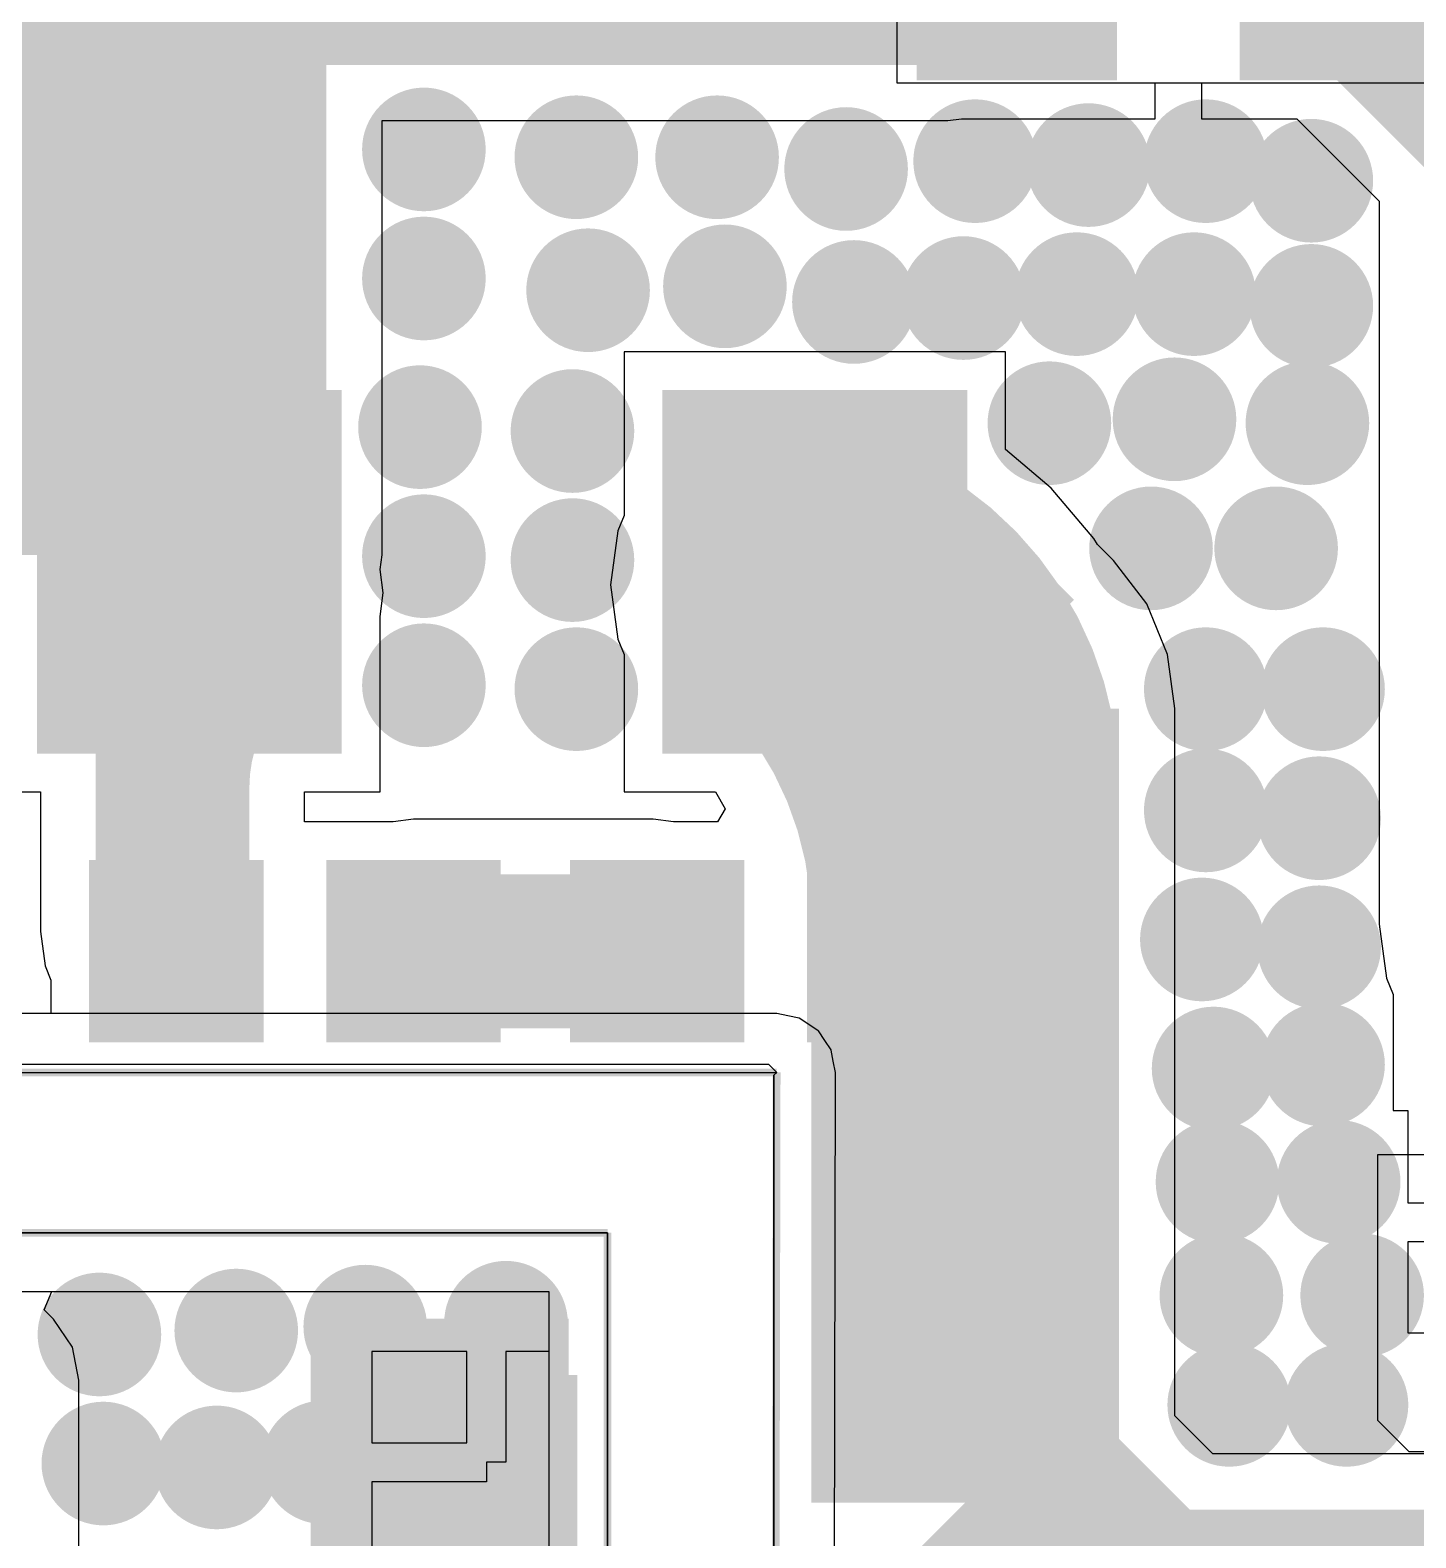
# Model space of a CAD drawing. Extents: x 56.2 to 141.8, y 48 to 96.4.
# Drawn here: x 91.07 to 100.07, y 60.66 to 70.45 of the extents above; entities that cross this region are included whole.
import ezdxf

# ---------------------------------------------------------------- set-up
doc = ezdxf.new("R2010")
doc.units = 0
doc.header["$MEASUREMENT"] = 0
for name, color, linetype in [('BOTTOMLAYER', 5, 'CONTINUOUS'), ('BOTTOMPASTE', 16, 'CONTINUOUS'), ('BOTTOMSOLDER', 6, 'CONTINUOUS'), ('KEEPOUTLAYER', 6, 'CONTINUOUS'), ('MULTILAYER', 9, 'CONTINUOUS'), ('TOPLAYER', 1, 'CONTINUOUS'), ('TOPPASTE', 8, 'CONTINUOUS'), ('TOPSOLDER', 216, 'CONTINUOUS')]:
    doc.layers.add(name, color=color, linetype=linetype)

msp = doc.modelspace()

# ---------------------------------------------------------------- linework, layer by layer
at = {"layer": 'BOTTOMLAYER'}
for p, q in [((95.916496, 64.060144), (85.915937, 64.060144)), ((95.91688, 64.060067), (95.916496, 64.060144)), ((95.917255, 64.060141), (95.91688, 64.060067)), ((95.989381, 64.045645), (95.917255, 64.060141)), ((96.062813, 64.03104), (95.989381, 64.045645)), ((96.063135, 64.030824), (96.062813, 64.03104)), ((96.063514, 64.030748), (96.063135, 64.030824)), ((96.124751, 63.989656), (96.063514, 64.030748)), ((96.186854, 63.948158), (96.124751, 63.989656)), ((96.187069, 63.947832), (96.186854, 63.948158)), ((96.18739, 63.947619), (96.187069, 63.947832)), ((96.22839, 63.885996), (96.18739, 63.947619)), ((96.269736, 63.824117), (96.22839, 63.885996)), ((96.269813, 63.823738), (96.269736, 63.824117)), ((96.270026, 63.823416), (96.269813, 63.823738)), ((96.284387, 63.750457), (96.270026, 63.823416)), ((96.29884, 63.6778), (96.284387, 63.750457)), ((95.865696, 63.7286), (85.344, 63.7286)), ((95.916496, 63.6778), (95.865696, 63.7286)), ((95.898104, 63.659408), (95.916496, 63.6778)), ((95.898104, 54.343704), (95.898104, 63.659408)), ((96.280326, 54.345063), (96.29884, 63.677041)), ((96.298763, 63.677422), (96.29884, 63.6778)), ((96.29884, 63.677041), (96.298763, 63.677422)), ((84.4804, 62.6364), (94.8182, 62.6364)), ((94.8182, 62.6364), (94.8182, 54.8132)), ((91.15793, 62.136724), (91.206533, 62.254056)), ((91.206533, 62.254056), (94.435856, 62.254056)), ((94.435856, 62.254056), (94.435856, 61.864804)), ((91.218929, 62.075725), (91.15793, 62.136724)), ((91.340488, 61.893798), (91.218929, 62.075725)), ((91.383175, 61.679198), (91.340488, 61.893798)), ((93.9038, 61.864804), (93.286801, 61.864804)), ((93.286801, 61.864804), (93.286801, 61.272804)), ((93.9038, 61.272804), (93.9038, 61.864804)), ((94.435856, 61.864804), (94.1578, 61.864804)), ((94.1578, 61.864804), (94.1578, 61.145804)), ((91.383175, 60.504598), (91.383175, 61.679198)), ((93.286801, 61.272804), (93.9038, 61.272804)), ((94.1578, 61.145804), (94.0308, 61.145804)), ((94.0308, 61.145804), (94.0308, 61.018804)), ((94.0308, 61.018804), (93.286801, 61.018804)), ((93.286801, 61.018804), (93.286801, 60.504601))]:
    msp.add_line(p, q, dxfattribs=at)
at = {"layer": 'BOTTOMLAYER', "const_width": 0.299999}
for points in [[(93.4744, 69.6722, 1), (93.7744, 69.6722, 1)], [(94.465, 69.6214, 1), (94.765, 69.6214, 1)], [(95.3794, 69.6214, 1), (95.6794, 69.6214, 1)], [(96.2176, 69.5452, 1), (96.5176, 69.5452, 1)], [(97.0558, 69.596, 1), (97.3558, 69.596, 1)], [(97.7924, 69.5706, 1), (98.0924, 69.5706, 1)], [(98.5544, 69.596, 1), (98.8544, 69.596, 1)], [(99.2402, 69.469, 1), (99.5402, 69.469, 1)], [(93.4744, 68.834, 1), (93.7744, 68.834, 1)], [(94.5412, 68.7578, 1), (94.8412, 68.7578, 1)], [(95.4302, 68.7832, 1), (95.7302, 68.7832, 1)], [(97.7162, 68.7324, 1), (98.0162, 68.7324, 1)], [(98.4782, 68.7324, 1), (98.7782, 68.7324, 1)], [(96.2684, 68.6816, 1), (96.5684, 68.6816, 1)], [(96.9796, 68.707, 1), (97.2796, 68.707, 1)], [(99.2402, 68.6562, 1), (99.5402, 68.6562, 1)], [(93.449, 67.8688, 1), (93.749, 67.8688, 1)], [(97.5384, 67.8942, 1), (97.8384, 67.8942, 1)], [(98.3512, 67.9196, 1), (98.6512, 67.9196, 1)], [(99.2148, 67.8942, 1), (99.5148, 67.8942, 1)], [(94.4396, 67.8434, 1), (94.7396, 67.8434, 1)], [(98.1988, 67.0814, 1), (98.4988, 67.0814, 1)], [(99.0116, 67.0814, 1), (99.3116, 67.0814, 1)], [(93.4744, 67.0306, 1), (93.7744, 67.0306, 1)], [(94.4396, 67.0052, 1), (94.7396, 67.0052, 1)], [(93.4744, 66.1924, 1), (93.7744, 66.1924, 1)], [(94.465, 66.167, 1), (94.765, 66.167, 1)], [(98.5544, 66.167, 1), (98.8544, 66.167, 1)], [(99.3164, 66.167, 1), (99.6164, 66.167, 1)], [(98.5544, 65.3796, 1), (98.8544, 65.3796, 1)], [(99.291, 65.3288, 1), (99.591, 65.3288, 1)], [(98.529, 64.5414, 1), (98.829, 64.5414, 1)], [(99.291, 64.4906, 1), (99.591, 64.4906, 1)], [(98.6052, 63.7032, 1), (98.9052, 63.7032, 1)], [(99.3164, 63.7286, 1), (99.6164, 63.7286, 1)], [(98.6306, 62.9666, 1), (98.9306, 62.9666, 1)], [(99.418, 62.9666, 1), (99.718, 62.9666, 1)], [(98.656, 62.23, 1), (98.956, 62.23, 1)], [(99.5704, 62.23, 1), (99.8704, 62.23, 1)], [(91.3662, 61.976, 1), (91.6662, 61.976, 1)], [(92.2552, 62.0014, 1), (92.5552, 62.0014, 1)], [(93.0934, 62.0268, 1), (93.3934, 62.0268, 1)], [(94.0078, 62.0522, 1), (94.3078, 62.0522, 1)], [(98.7068, 61.5188, 1), (99.0068, 61.5188, 1)], [(99.4688, 61.5188, 1), (99.7688, 61.5188, 1)], [(91.3916, 61.1378, 1), (91.6916, 61.1378, 1)], [(92.1282, 61.1124, 1), (92.4282, 61.1124, 1)], [(92.822004, 61.145804, 1), (93.122003, 61.145804, 1)]]:
    msp.add_lwpolyline(points, format="xyb", close=True, dxfattribs=at)
at = {"layer": 'BOTTOMLAYER', "const_width": 0.599999}
for points in [[(93.861004, 61.3156), (94.0308, 61.145804)], [(92.972004, 61.145804), (94.0308, 61.145804)]]:
    msp.add_lwpolyline(points, dxfattribs=at)
at = {"layer": 'BOTTOMLAYER'}
for points in [[(92.8878, 60.5028), (94.5642, 60.5028), (92.8878, 62.0776), (94.5642, 62.0776)], [(94.520799, 60.680803), (94.520799, 61.610804), (93.540801, 60.680803), (93.540801, 61.610804)]]:
    msp.add_solid(points, dxfattribs=at)
at = {"layer": 'BOTTOMPASTE'}
msp.add_solid([(94.520799, 60.680803), (94.520799, 61.610804), (93.540801, 60.680803), (93.540801, 61.610804)], dxfattribs=at)
at = {"layer": 'BOTTOMSOLDER', "const_width": 0.401599}
for points in [[(93.4236, 69.6722, 1), (93.8252, 69.6722, 1)], [(94.4142, 69.6214, 1), (94.8158, 69.6214, 1)], [(95.3286, 69.6214, 1), (95.7302, 69.6214, 1)], [(96.1668, 69.5452, 1), (96.5684, 69.5452, 1)], [(97.005, 69.596, 1), (97.4066, 69.596, 1)], [(97.7416, 69.5706, 1), (98.1432, 69.5706, 1)], [(98.5036, 69.596, 1), (98.9052, 69.596, 1)], [(99.1894, 69.469, 1), (99.591, 69.469, 1)], [(93.4236, 68.834, 1), (93.8252, 68.834, 1)], [(94.4904, 68.7578, 1), (94.892, 68.7578, 1)], [(95.3794, 68.7832, 1), (95.781, 68.7832, 1)], [(97.6654, 68.7324, 1), (98.067, 68.7324, 1)], [(98.4274, 68.7324, 1), (98.829, 68.7324, 1)], [(96.2176, 68.6816, 1), (96.6192, 68.6816, 1)], [(96.9288, 68.707, 1), (97.3304, 68.707, 1)], [(99.1894, 68.6562, 1), (99.591, 68.6562, 1)], [(93.3982, 67.8688, 1), (93.7998, 67.8688, 1)], [(97.4876, 67.8942, 1), (97.8892, 67.8942, 1)], [(98.3004, 67.9196, 1), (98.702, 67.9196, 1)], [(99.164, 67.8942, 1), (99.5656, 67.8942, 1)], [(94.3888, 67.8434, 1), (94.7904, 67.8434, 1)], [(98.148, 67.0814, 1), (98.5496, 67.0814, 1)], [(98.9608, 67.0814, 1), (99.3624, 67.0814, 1)], [(93.4236, 67.0306, 1), (93.8252, 67.0306, 1)], [(94.3888, 67.0052, 1), (94.7904, 67.0052, 1)], [(93.4236, 66.1924, 1), (93.8252, 66.1924, 1)], [(94.4142, 66.167, 1), (94.8158, 66.167, 1)], [(98.5036, 66.167, 1), (98.9052, 66.167, 1)], [(99.2656, 66.167, 1), (99.6672, 66.167, 1)], [(98.5036, 65.3796, 1), (98.9052, 65.3796, 1)], [(99.2402, 65.3288, 1), (99.6418, 65.3288, 1)], [(98.4782, 64.5414, 1), (98.8798, 64.5414, 1)], [(99.2402, 64.4906, 1), (99.6418, 64.4906, 1)], [(98.5544, 63.7032, 1), (98.956, 63.7032, 1)], [(99.2656, 63.7286, 1), (99.6672, 63.7286, 1)], [(98.5798, 62.9666, 1), (98.9814, 62.9666, 1)], [(99.3672, 62.9666, 1), (99.7688, 62.9666, 1)], [(98.6052, 62.23, 1), (99.0068, 62.23, 1)], [(99.5196, 62.23, 1), (99.9212, 62.23, 1)], [(91.3154, 61.976, 1), (91.717, 61.976, 1)], [(92.2044, 62.0014, 1), (92.606, 62.0014, 1)], [(93.0426, 62.0268, 1), (93.4442, 62.0268, 1)], [(93.957, 62.0522, 1), (94.3586, 62.0522, 1)], [(98.656, 61.5188, 1), (99.0576, 61.5188, 1)], [(99.418, 61.5188, 1), (99.8196, 61.5188, 1)], [(91.3408, 61.1378, 1), (91.7424, 61.1378, 1)], [(92.0774, 61.1124, 1), (92.479, 61.1124, 1)], [(92.771204, 61.145804, 1), (93.172803, 61.145804, 1)]]:
    msp.add_lwpolyline(points, format="xyb", close=True, dxfattribs=at)
at = {"layer": 'BOTTOMSOLDER'}
msp.add_solid([(94.622399, 60.579203), (94.622399, 61.712404), (93.439201, 60.579203), (93.439201, 61.712404)], dxfattribs=at)
at = {"layer": 'KEEPOUTLAYER', "const_width": 0.05}
for points in [[(85.534777, 63.6778), (95.916496, 63.6778)], [(95.897979, 54.344075), (95.916496, 63.6778)], [(84.4804, 62.6364), (94.8182, 62.6364)], [(94.8182, 54.8132), (94.8182, 62.6364)]]:
    msp.add_lwpolyline(points, dxfattribs=at)
at = {"layer": 'MULTILAYER', "const_width": 0.299999}
for points in [[(93.4744, 69.6722, 1), (93.7744, 69.6722, 1)], [(94.465, 69.6214, 1), (94.765, 69.6214, 1)], [(95.3794, 69.6214, 1), (95.6794, 69.6214, 1)], [(96.2176, 69.5452, 1), (96.5176, 69.5452, 1)], [(97.0558, 69.596, 1), (97.3558, 69.596, 1)], [(97.7924, 69.5706, 1), (98.0924, 69.5706, 1)], [(98.5544, 69.596, 1), (98.8544, 69.596, 1)], [(99.2402, 69.469, 1), (99.5402, 69.469, 1)], [(93.4744, 68.834, 1), (93.7744, 68.834, 1)], [(94.5412, 68.7578, 1), (94.8412, 68.7578, 1)], [(95.4302, 68.7832, 1), (95.7302, 68.7832, 1)], [(97.7162, 68.7324, 1), (98.0162, 68.7324, 1)], [(98.4782, 68.7324, 1), (98.7782, 68.7324, 1)], [(96.2684, 68.6816, 1), (96.5684, 68.6816, 1)], [(96.9796, 68.707, 1), (97.2796, 68.707, 1)], [(99.2402, 68.6562, 1), (99.5402, 68.6562, 1)], [(93.449, 67.8688, 1), (93.749, 67.8688, 1)], [(97.5384, 67.8942, 1), (97.8384, 67.8942, 1)], [(98.3512, 67.9196, 1), (98.6512, 67.9196, 1)], [(99.2148, 67.8942, 1), (99.5148, 67.8942, 1)], [(94.4396, 67.8434, 1), (94.7396, 67.8434, 1)], [(98.1988, 67.0814, 1), (98.4988, 67.0814, 1)], [(99.0116, 67.0814, 1), (99.3116, 67.0814, 1)], [(93.4744, 67.0306, 1), (93.7744, 67.0306, 1)], [(94.4396, 67.0052, 1), (94.7396, 67.0052, 1)], [(93.4744, 66.1924, 1), (93.7744, 66.1924, 1)], [(94.465, 66.167, 1), (94.765, 66.167, 1)], [(98.5544, 66.167, 1), (98.8544, 66.167, 1)], [(99.3164, 66.167, 1), (99.6164, 66.167, 1)], [(98.5544, 65.3796, 1), (98.8544, 65.3796, 1)], [(99.291, 65.3288, 1), (99.591, 65.3288, 1)], [(98.529, 64.5414, 1), (98.829, 64.5414, 1)], [(99.291, 64.4906, 1), (99.591, 64.4906, 1)], [(98.6052, 63.7032, 1), (98.9052, 63.7032, 1)], [(99.3164, 63.7286, 1), (99.6164, 63.7286, 1)], [(98.6306, 62.9666, 1), (98.9306, 62.9666, 1)], [(99.418, 62.9666, 1), (99.718, 62.9666, 1)], [(98.656, 62.23, 1), (98.956, 62.23, 1)], [(99.5704, 62.23, 1), (99.8704, 62.23, 1)], [(91.3662, 61.976, 1), (91.6662, 61.976, 1)], [(92.2552, 62.0014, 1), (92.5552, 62.0014, 1)], [(93.0934, 62.0268, 1), (93.3934, 62.0268, 1)], [(94.0078, 62.0522, 1), (94.3078, 62.0522, 1)], [(98.7068, 61.5188, 1), (99.0068, 61.5188, 1)], [(99.4688, 61.5188, 1), (99.7688, 61.5188, 1)], [(91.3916, 61.1378, 1), (91.6916, 61.1378, 1)], [(92.1282, 61.1124, 1), (92.4282, 61.1124, 1)], [(92.822004, 61.145804, 1), (93.122003, 61.145804, 1)]]:
    msp.add_lwpolyline(points, format="xyb", close=True, dxfattribs=at)
at = {"layer": 'TOPLAYER'}
for p, q in [((96.6978, 72.5424), (96.6978, 70.104)), ((96.6978, 70.104), (100.2284, 70.104)), ((98.3766, 69.871603), (98.3766, 70.104)), ((98.3766, 70.104), (98.6766, 70.104)), ((98.6766, 70.104), (98.6766, 69.871603)), ((93.35245, 67.038598), (93.35245, 69.859952)), ((93.35245, 69.859952), (97.028, 69.859952)), ((97.028, 69.859952), (97.116496, 69.871603)), ((97.116496, 69.871603), (98.3766, 69.871603)), ((98.6766, 69.871603), (99.297137, 69.871603)), ((99.297137, 69.871603), (99.831952, 69.336788)), ((99.831952, 69.336788), (99.831952, 64.6416)), ((97.403399, 68.358499), (94.925401, 68.358499)), ((94.925401, 68.358499), (94.925401, 67.295756)), ((97.403399, 67.723941), (97.403399, 68.358499)), ((97.698908, 67.471552), (97.403399, 67.723941)), ((97.977635, 67.145207), (97.698908, 67.471552)), ((94.925401, 67.295756), (94.884184, 67.196249)), ((94.884184, 67.196249), (94.837786, 66.843829)), ((98.001846, 67.105695), (97.977635, 67.145207)), ((98.104378, 67.003165), (98.001846, 67.105695)), ((93.339999, 66.944027), (93.35245, 67.038598)), ((98.212572, 66.862162), (98.104378, 67.003165)), ((93.359798, 66.793636), (93.339999, 66.944027)), ((93.339399, 66.638691), (93.359798, 66.793636)), ((94.837786, 66.843829), (94.884184, 66.491409)), ((98.320769, 66.721159), (98.212572, 66.862162)), ((98.388782, 66.556956), (98.320769, 66.721159)), ((93.339399, 65.499501), (93.339399, 66.638691)), ((94.884184, 66.491409), (94.925401, 66.391902)), ((98.456798, 66.392755), (98.388782, 66.556956)), ((94.925401, 66.391902), (94.925401, 65.499501)), ((98.503194, 66.04034), (98.456798, 66.392755)), ((98.503196, 66.040338), (98.503194, 66.04034)), ((98.503194, 66.040335), (98.503194, 66.040338)), ((98.503194, 66.040338), (98.503196, 66.040338)), ((98.503199, 66.040333), (98.503194, 66.040335)), ((98.503194, 66.04033), (98.503199, 66.040333)), ((98.503194, 61.448147), (98.503194, 66.04033)), ((90.861401, 65.499501), (91.133468, 65.499501)), ((91.133468, 65.499501), (91.133468, 64.5922)), ((92.848135, 65.305198), (92.848135, 65.499501)), ((92.848135, 65.499501), (93.339399, 65.499501)), ((94.925401, 65.499501), (95.519725, 65.499501)), ((95.519725, 65.499501), (95.582323, 65.388998)), ((93.556204, 65.322534), (93.424525, 65.305198)), ((95.114996, 65.322534), (93.556204, 65.322534)), ((95.246675, 65.305198), (95.114996, 65.322534)), ((95.582323, 65.388998), (95.532097, 65.305198)), ((93.424525, 65.305198), (92.848135, 65.305198)), ((95.532097, 65.305198), (95.246675, 65.305198)), ((99.831952, 64.6416), (99.87835, 64.289181)), ((91.133468, 64.5922), (91.16268, 64.370306)), ((91.16268, 64.370306), (91.201202, 64.277306)), ((91.201202, 64.277306), (91.201202, 64.060144)), ((99.87835, 64.289181), (99.921802, 64.184276)), ((99.921802, 64.184276), (99.921802, 63.429604)), ((91.201202, 64.060144), (87.2466, 64.060144)), ((85.534777, 63.6778), (95.916496, 63.6778)), ((95.916496, 63.6778), (95.898228, 63.659532)), ((95.898228, 63.659532), (95.898228, 54.343828)), ((99.921802, 63.429604), (100.017798, 63.429604)), ((100.017798, 63.429604), (100.017798, 63.423599)), ((100.017798, 63.423599), (100.017801, 63.423599)), ((100.017801, 63.423599), (100.017801, 62.831602)), ((99.822, 61.4172), (99.822, 63.1444)), ((99.822, 63.1444), (104.3432, 63.1444)), ((100.017801, 62.831602), (101.505799, 62.831602)), ((94.8182, 62.6364), (84.4804, 62.6364)), ((94.8182, 54.8132), (94.8182, 62.6364)), ((100.6348, 62.577602), (100.017801, 62.577602)), ((100.017801, 62.577602), (100.017801, 61.985601)), ((85.717085, 62.254056), (94.435856, 62.254056)), ((94.435856, 62.254056), (94.435856, 54.971572)), ((100.017801, 61.985601), (100.6348, 61.985601)), ((98.751093, 61.200248), (98.503194, 61.448147)), ((100.0252, 61.214), (99.822, 61.4172)), ((103.759, 61.200248), (98.751093, 61.200248)), ((104.648, 61.214), (100.0252, 61.214))]:
    msp.add_line(p, q, dxfattribs=at)
for points, const_width in [([(89.2302, 71.2216), (91.3892, 71.2216)], 2.000001), ([(90.3478, 71.2216), (97.028, 71.2216)], 2.000001), ([(91.3892, 71.2216), (91.990802, 70.619998)], 2.000001), ([(99.8982, 71.1962), (101.1936, 69.9008)], 2.000001), ([(91.990802, 67.038598), (91.990802, 70.619998)], 2.000001), ([(96.2914, 66.890481), (97.141546, 66.040335)], 2.000001), ([(91.990802, 64.5922), (91.990802, 67.038598)], 1.000001), ([(97.141546, 60.884135), (97.141546, 66.040335)], 2.000001), ([(93.556204, 64.4652), (95.114996, 64.4652)], 1.000001), ([(97.141546, 60.884135), (98.187081, 59.8386)], 2.000001), ([(98.187081, 59.8386), (103.4923, 59.8386)], 2.000001)]:
    msp.add_lwpolyline(points, dxfattribs=dict(at, const_width=const_width))
for points, const_width in [([(93.4744, 69.6722, 1), (93.7744, 69.6722, 1)], 0.299999), ([(94.465, 69.6214, 1), (94.765, 69.6214, 1)], 0.299999), ([(95.3794, 69.6214, 1), (95.6794, 69.6214, 1)], 0.299999), ([(96.2176, 69.5452, 1), (96.5176, 69.5452, 1)], 0.299999), ([(97.0558, 69.596, 1), (97.3558, 69.596, 1)], 0.299999), ([(97.7924, 69.5706, 1), (98.0924, 69.5706, 1)], 0.299999), ([(98.5544, 69.596, 1), (98.8544, 69.596, 1)], 0.299999), ([(99.2402, 69.469, 1), (99.5402, 69.469, 1)], 0.299999), ([(93.4744, 68.834, 1), (93.7744, 68.834, 1)], 0.299999), ([(94.5412, 68.7578, 1), (94.8412, 68.7578, 1)], 0.299999), ([(95.4302, 68.7832, 1), (95.7302, 68.7832, 1)], 0.299999), ([(97.7162, 68.7324, 1), (98.0162, 68.7324, 1)], 0.299999), ([(98.4782, 68.7324, 1), (98.7782, 68.7324, 1)], 0.299999), ([(96.2684, 68.6816, 1), (96.5684, 68.6816, 1)], 0.299999), ([(96.9796, 68.707, 1), (97.2796, 68.707, 1)], 0.299999), ([(99.2402, 68.6562, 1), (99.5402, 68.6562, 1)], 0.299999), ([(93.449, 67.8688, 1), (93.749, 67.8688, 1)], 0.299999), ([(97.5384, 67.8942, 1), (97.8384, 67.8942, 1)], 0.299999), ([(98.3512, 67.9196, 1), (98.6512, 67.9196, 1)], 0.299999), ([(99.2148, 67.8942, 1), (99.5148, 67.8942, 1)], 0.299999), ([(94.4396, 67.8434, 1), (94.7396, 67.8434, 1)], 0.299999), ([(95.699435, 66.843829, 1), (96.699433, 66.843829, 1)], 1.000001), ([(95.699435, 66.843829, 1), (96.699433, 66.843829, 1)], 1.000001), ([(95.699435, 66.843829, 1), (96.699433, 66.843829, 1)], 1.000001), ([(95.699435, 66.843829, 1), (96.699433, 66.843829, 1)], 1.000001), ([(95.699435, 66.843829, 1), (96.699433, 66.843829, 1)], 1.000001), ([(95.699435, 66.843829, 1), (96.699433, 66.843829, 1)], 1.000001), ([(95.699435, 66.843829, 1), (96.699433, 66.843829, 1)], 1.000001), ([(95.699435, 66.843829, 1), (96.699433, 66.843829, 1)], 1.000001), ([(95.699435, 66.843829, 1), (96.699433, 66.843829, 1)], 1.000001), ([(95.699435, 66.843829, 1), (96.699433, 66.843829, 1)], 1.000001), ([(95.699435, 66.843829, 1), (96.699433, 66.843829, 1)], 1.000001), ([(95.74289, 66.816989, 1), (96.742888, 66.816989, 1)], 1.000001), ([(95.74289, 66.816989, 1), (96.742888, 66.816989, 1)], 1.000001), ([(95.74289, 66.816989, 1), (96.742888, 66.816989, 1)], 1.000001), ([(95.74289, 66.816989, 1), (96.742888, 66.816989, 1)], 1.000001), ([(95.74289, 66.816989, 1), (96.742888, 66.816989, 1)], 1.000001), ([(95.74289, 66.816989, 1), (96.742888, 66.816989, 1)], 1.000001), ([(95.74289, 66.816989, 1), (96.742888, 66.816989, 1)], 1.000001), ([(95.74289, 66.816989, 1), (96.742888, 66.816989, 1)], 1.000001), ([(95.74289, 66.816989, 1), (96.742888, 66.816989, 1)], 1.000001), ([(95.74289, 66.816989, 1), (96.742888, 66.816989, 1)], 1.000001), ([(95.74289, 66.816989, 1), (96.742888, 66.816989, 1)], 1.000001), ([(98.1988, 67.0814, 1), (98.4988, 67.0814, 1)], 0.299999), ([(99.0116, 67.0814, 1), (99.3116, 67.0814, 1)], 0.299999), ([(92.252465, 66.793636, 1), (92.752464, 66.793636, 1)], 0.499999), ([(92.252465, 66.793636, 1), (92.752464, 66.793636, 1)], 0.499999), ([(92.252465, 66.793636, 1), (92.752464, 66.793636, 1)], 0.499999), ([(93.4744, 67.0306, 1), (93.7744, 67.0306, 1)], 0.299999), ([(94.4396, 67.0052, 1), (94.7396, 67.0052, 1)], 0.299999), ([(95.766336, 66.793636, 1), (96.266335, 66.793636, 1)], 0.499999), ([(95.766336, 66.793636, 1), (96.266335, 66.793636, 1)], 0.499999), ([(95.766336, 66.793636, 1), (96.266335, 66.793636, 1)], 0.499999), ([(92.125465, 66.463436, 1), (92.625464, 66.463436, 1)], 0.499999), ([(92.125465, 66.463436, 1), (92.625464, 66.463436, 1)], 0.499999), ([(92.125465, 66.463436, 1), (92.625464, 66.463436, 1)], 0.499999), ([(92.125465, 66.463436, 1), (92.625464, 66.463436, 1)], 0.499999), ([(92.125465, 66.463436, 1), (92.625464, 66.463436, 1)], 0.499999), ([(92.125465, 66.463436, 1), (92.625464, 66.463436, 1)], 0.499999), ([(92.125465, 66.463436, 1), (92.625464, 66.463436, 1)], 0.499999), ([(92.125465, 66.463436, 1), (92.625464, 66.463436, 1)], 0.499999), ([(92.125465, 66.463436, 1), (92.625464, 66.463436, 1)], 0.499999), ([(92.125465, 66.463436, 1), (92.625464, 66.463436, 1)], 0.499999), ([(92.125465, 66.463436, 1), (92.625464, 66.463436, 1)], 0.499999), ([(93.4744, 66.1924, 1), (93.7744, 66.1924, 1)], 0.299999), ([(96.641547, 65.537606, 1), (97.641545, 65.537606, 1)], 1.000001), ([(96.641547, 65.537606, 1), (97.641545, 65.537606, 1)], 1.000001), ([(96.641547, 65.537606, 1), (97.641545, 65.537606, 1)], 1.000001), ([(96.641547, 65.537606, 1), (97.641545, 65.537606, 1)], 1.000001), ([(96.641547, 65.537606, 1), (97.641545, 65.537606, 1)], 1.000001), ([(96.641547, 65.537606, 1), (97.641545, 65.537606, 1)], 1.000001), ([(96.641547, 65.537606, 1), (97.641545, 65.537606, 1)], 1.000001), ([(96.641547, 65.537606, 1), (97.641545, 65.537606, 1)], 1.000001), ([(96.641547, 65.537606, 1), (97.641545, 65.537606, 1)], 1.000001), ([(96.641547, 65.537606, 1), (97.641545, 65.537606, 1)], 1.000001), ([(96.641547, 65.537606, 1), (97.641545, 65.537606, 1)], 1.000001), ([(94.465, 66.167, 1), (94.765, 66.167, 1)], 0.299999), ([(98.5544, 66.167, 1), (98.8544, 66.167, 1)], 0.299999), ([(99.3164, 66.167, 1), (99.6164, 66.167, 1)], 0.299999), ([(91.740802, 65.558373, 1), (92.240801, 65.558373, 1)], 0.499999), ([(91.740802, 65.558373, 1), (92.240801, 65.558373, 1)], 0.499999), ([(91.740802, 65.558373, 1), (92.240801, 65.558373, 1)], 0.499999), ([(91.740802, 65.534776, 1), (92.240801, 65.534776, 1)], 0.499999), ([(91.740802, 65.534776, 1), (92.240801, 65.534776, 1)], 0.499999), ([(91.740802, 65.534776, 1), (92.240801, 65.534776, 1)], 0.499999), ([(91.740802, 65.534776, 1), (92.240801, 65.534776, 1)], 0.499999), ([(91.740802, 65.534776, 1), (92.240801, 65.534776, 1)], 0.499999), ([(91.740802, 65.534776, 1), (92.240801, 65.534776, 1)], 0.499999), ([(91.740802, 65.534776, 1), (92.240801, 65.534776, 1)], 0.499999), ([(91.740802, 65.534776, 1), (92.240801, 65.534776, 1)], 0.499999), ([(91.740802, 65.534776, 1), (92.240801, 65.534776, 1)], 0.499999), ([(91.740802, 65.534776, 1), (92.240801, 65.534776, 1)], 0.499999), ([(91.740802, 65.534776, 1), (92.240801, 65.534776, 1)], 0.499999), ([(96.404999, 65.251767, 1), (96.904998, 65.251767, 1)], 0.499999), ([(96.404999, 65.251767, 1), (96.904998, 65.251767, 1)], 0.499999), ([(96.404999, 65.251767, 1), (96.904998, 65.251767, 1)], 0.499999), ([(96.641547, 64.64744, 1), (97.641545, 64.64744, 1)], 1.000001), ([(96.641547, 64.64744, 1), (97.641545, 64.64744, 1)], 1.000001), ([(96.641547, 64.64744, 1), (97.641545, 64.64744, 1)], 1.000001), ([(96.641547, 64.64744, 1), (97.641545, 64.64744, 1)], 1.000001), ([(96.641547, 64.64744, 1), (97.641545, 64.64744, 1)], 1.000001), ([(96.641547, 64.64744, 1), (97.641545, 64.64744, 1)], 1.000001), ([(96.641547, 64.64744, 1), (97.641545, 64.64744, 1)], 1.000001), ([(96.641547, 64.64744, 1), (97.641545, 64.64744, 1)], 1.000001), ([(96.641547, 64.64744, 1), (97.641545, 64.64744, 1)], 1.000001), ([(96.641547, 64.64744, 1), (97.641545, 64.64744, 1)], 1.000001), ([(96.641547, 64.64744, 1), (97.641545, 64.64744, 1)], 1.000001), ([(98.5544, 65.3796, 1), (98.8544, 65.3796, 1)], 0.299999), ([(99.291, 65.3288, 1), (99.591, 65.3288, 1)], 0.299999), ([(98.529, 64.5414, 1), (98.829, 64.5414, 1)], 0.299999), ([(99.291, 64.4906, 1), (99.591, 64.4906, 1)], 0.299999), ([(98.6052, 63.7032, 1), (98.9052, 63.7032, 1)], 0.299999), ([(99.3164, 63.7286, 1), (99.6164, 63.7286, 1)], 0.299999), ([(98.6306, 62.9666, 1), (98.9306, 62.9666, 1)], 0.299999), ([(99.418, 62.9666, 1), (99.718, 62.9666, 1)], 0.299999), ([(98.656, 62.23, 1), (98.956, 62.23, 1)], 0.299999), ([(99.5704, 62.23, 1), (99.8704, 62.23, 1)], 0.299999), ([(91.3662, 61.976, 1), (91.6662, 61.976, 1)], 0.299999), ([(92.2552, 62.0014, 1), (92.5552, 62.0014, 1)], 0.299999), ([(93.0934, 62.0268, 1), (93.3934, 62.0268, 1)], 0.299999), ([(94.0078, 62.0522, 1), (94.3078, 62.0522, 1)], 0.299999), ([(98.7068, 61.5188, 1), (99.0068, 61.5188, 1)], 0.299999), ([(99.4688, 61.5188, 1), (99.7688, 61.5188, 1)], 0.299999), ([(91.3916, 61.1378, 1), (91.6916, 61.1378, 1)], 0.299999), ([(92.1282, 61.1124, 1), (92.4282, 61.1124, 1)], 0.299999), ([(92.822004, 61.145804, 1), (93.122003, 61.145804, 1)], 0.299999)]:
    msp.add_lwpolyline(points, format="xyb", close=True, dxfattribs=dict(at, const_width=const_width))
for points, const_width in [([(96.199434, 66.843829, -0.323001), (97.141546, 65.537606)], 2.000001), ([(96.199434, 66.843829, -0.323001), (97.141546, 65.537606)], 2.000001), ([(96.199434, 66.843829, -0.323001), (97.141546, 65.537606)], 2.000001), ([(96.199434, 66.843829, -0.323001), (97.141546, 65.537606)], 2.000001), ([(96.199434, 66.843829, -0.323001), (97.141546, 65.537606)], 2.000001), ([(96.199434, 66.843829, -0.323001), (97.141546, 65.537606)], 2.000001), ([(96.199434, 66.843829, -0.323001), (97.141546, 65.537606)], 2.000001), ([(96.199434, 66.843829, -0.323001), (97.141546, 65.537606)], 2.000001), ([(96.199434, 66.843829, -0.323001), (97.141546, 65.537606)], 2.000001), ([(96.199434, 66.843829, -0.323001), (97.141546, 65.537606)], 2.000001), ([(96.199434, 66.843829, -0.323001), (97.141546, 65.537606)], 2.000001), ([(96.242889, 66.816989, -0.198912), (97.141546, 64.64744)], 2.000001), ([(96.242889, 66.816989, -0.198912), (97.141546, 64.64744)], 2.000001), ([(96.242889, 66.816989, -0.198912), (97.141546, 64.64744)], 2.000001), ([(96.242889, 66.816989, -0.198912), (97.141546, 64.64744)], 2.000001), ([(96.242889, 66.816989, -0.198912), (97.141546, 64.64744)], 2.000001), ([(96.242889, 66.816989, -0.198912), (97.141546, 64.64744)], 2.000001), ([(96.242889, 66.816989, -0.198912), (97.141546, 64.64744)], 2.000001), ([(96.242889, 66.816989, -0.198912), (97.141546, 64.64744)], 2.000001), ([(96.242889, 66.816989, -0.198912), (97.141546, 64.64744)], 2.000001), ([(96.242889, 66.816989, -0.198912), (97.141546, 64.64744)], 2.000001), ([(96.242889, 66.816989, -0.198912), (97.141546, 64.64744)], 2.000001), ([(91.990802, 65.558373, -0.198912), (92.502464, 66.793636)], 1.000001), ([(91.990802, 65.558373, -0.198912), (92.502464, 66.793636)], 1.000001), ([(91.990802, 65.558373, -0.198912), (92.502464, 66.793636)], 1.000001), ([(96.016336, 66.793636, -0.198912), (96.654998, 65.251767)], 1.000001), ([(96.016336, 66.793636, -0.198912), (96.654998, 65.251767)], 1.000001), ([(96.016336, 66.793636, -0.198912), (96.654998, 65.251767)], 1.000001), ([(91.990802, 65.534776, -0.198912), (92.375464, 66.463436)], 1.000001), ([(91.990802, 65.534776, -0.198912), (92.375464, 66.463436)], 1.000001), ([(91.990802, 65.534776, -0.198912), (92.375464, 66.463436)], 1.000001), ([(91.990802, 65.534776, -0.198912), (92.375464, 66.463436)], 1.000001), ([(91.990802, 65.534776, -0.198912), (92.375464, 66.463436)], 1.000001), ([(91.990802, 65.534776, -0.198912), (92.375464, 66.463436)], 1.000001), ([(91.990802, 65.534776, -0.198912), (92.375464, 66.463436)], 1.000001), ([(91.990802, 65.534776, -0.198912), (92.375464, 66.463436)], 1.000001), ([(91.990802, 65.534776, -0.198912), (92.375464, 66.463436)], 1.000001), ([(91.990802, 65.534776, -0.198912), (92.375464, 66.463436)], 1.000001), ([(91.990802, 65.534776, -0.198912), (92.375464, 66.463436)], 1.000001)]:
    msp.add_lwpolyline(points, format="xyb", dxfattribs=dict(at, const_width=const_width))
for points in [[(98.026601, 72.221598), (96.926578, 72.221598), (98.026601, 70.221602), (96.926578, 70.221602)], [(100.126622, 72.221598), (99.026599, 72.221598), (100.126622, 70.221602), (99.026599, 70.221602)], [(91.2114, 68.0085), (91.2114, 65.8495), (92.9894, 68.0085), (92.9894, 65.8495)], [(95.2754, 68.0085), (95.2754, 65.8495), (97.0534, 68.0085), (97.0534, 65.8495)], [(91.551201, 63.975201), (92.481202, 63.975201), (91.551201, 64.955199), (92.481202, 64.955199)], [(93.091203, 63.975201), (94.021204, 63.975201), (93.091203, 64.955199), (94.021204, 64.955199)], [(95.605397, 64.955199), (94.675396, 64.955199), (95.605397, 63.975201), (94.675396, 63.975201)], [(97.145399, 64.955199), (96.215398, 64.955199), (97.145399, 63.975201), (96.215398, 63.975201)]]:
    msp.add_solid(points, dxfattribs=at)
at = {"layer": 'TOPPASTE'}
for points in [[(98.026601, 72.221598), (96.926578, 72.221598), (98.026601, 70.221602), (96.926578, 70.221602)], [(100.126622, 72.221598), (99.026599, 72.221598), (100.126622, 70.221602), (99.026599, 70.221602)], [(91.2114, 68.0085), (91.2114, 65.8495), (92.9894, 68.0085), (92.9894, 65.8495)], [(95.2754, 68.0085), (95.2754, 65.8495), (97.0534, 68.0085), (97.0534, 65.8495)], [(91.551201, 63.975201), (92.481202, 63.975201), (91.551201, 64.955199), (92.481202, 64.955199)], [(93.091203, 63.975201), (94.021204, 63.975201), (93.091203, 64.955199), (94.021204, 64.955199)], [(95.605397, 64.955199), (94.675396, 64.955199), (95.605397, 63.975201), (94.675396, 63.975201)], [(97.145399, 64.955199), (96.215398, 64.955199), (97.145399, 63.975201), (96.215398, 63.975201)]]:
    msp.add_solid(points, dxfattribs=at)
at = {"layer": 'TOPSOLDER', "const_width": 0.401599}
for points in [[(93.4236, 69.6722, 1), (93.8252, 69.6722, 1)], [(94.4142, 69.6214, 1), (94.8158, 69.6214, 1)], [(95.3286, 69.6214, 1), (95.7302, 69.6214, 1)], [(96.1668, 69.5452, 1), (96.5684, 69.5452, 1)], [(97.005, 69.596, 1), (97.4066, 69.596, 1)], [(97.7416, 69.5706, 1), (98.1432, 69.5706, 1)], [(98.5036, 69.596, 1), (98.9052, 69.596, 1)], [(99.1894, 69.469, 1), (99.591, 69.469, 1)], [(93.4236, 68.834, 1), (93.8252, 68.834, 1)], [(94.4904, 68.7578, 1), (94.892, 68.7578, 1)], [(95.3794, 68.7832, 1), (95.781, 68.7832, 1)], [(97.6654, 68.7324, 1), (98.067, 68.7324, 1)], [(98.4274, 68.7324, 1), (98.829, 68.7324, 1)], [(96.2176, 68.6816, 1), (96.6192, 68.6816, 1)], [(96.9288, 68.707, 1), (97.3304, 68.707, 1)], [(99.1894, 68.6562, 1), (99.591, 68.6562, 1)], [(93.3982, 67.8688, 1), (93.7998, 67.8688, 1)], [(97.4876, 67.8942, 1), (97.8892, 67.8942, 1)], [(98.3004, 67.9196, 1), (98.702, 67.9196, 1)], [(99.164, 67.8942, 1), (99.5656, 67.8942, 1)], [(94.3888, 67.8434, 1), (94.7904, 67.8434, 1)], [(98.148, 67.0814, 1), (98.5496, 67.0814, 1)], [(98.9608, 67.0814, 1), (99.3624, 67.0814, 1)], [(93.4236, 67.0306, 1), (93.8252, 67.0306, 1)], [(94.3888, 67.0052, 1), (94.7904, 67.0052, 1)], [(93.4236, 66.1924, 1), (93.8252, 66.1924, 1)], [(94.4142, 66.167, 1), (94.8158, 66.167, 1)], [(98.5036, 66.167, 1), (98.9052, 66.167, 1)], [(99.2656, 66.167, 1), (99.6672, 66.167, 1)], [(98.5036, 65.3796, 1), (98.9052, 65.3796, 1)], [(99.2402, 65.3288, 1), (99.6418, 65.3288, 1)], [(98.4782, 64.5414, 1), (98.8798, 64.5414, 1)], [(99.2402, 64.4906, 1), (99.6418, 64.4906, 1)], [(98.5544, 63.7032, 1), (98.956, 63.7032, 1)], [(99.2656, 63.7286, 1), (99.6672, 63.7286, 1)], [(98.5798, 62.9666, 1), (98.9814, 62.9666, 1)], [(99.3672, 62.9666, 1), (99.7688, 62.9666, 1)], [(98.6052, 62.23, 1), (99.0068, 62.23, 1)], [(99.5196, 62.23, 1), (99.9212, 62.23, 1)], [(91.3154, 61.976, 1), (91.717, 61.976, 1)], [(92.2044, 62.0014, 1), (92.606, 62.0014, 1)], [(93.0426, 62.0268, 1), (93.4442, 62.0268, 1)], [(93.957, 62.0522, 1), (94.3586, 62.0522, 1)], [(98.656, 61.5188, 1), (99.0576, 61.5188, 1)], [(99.418, 61.5188, 1), (99.8196, 61.5188, 1)], [(91.3408, 61.1378, 1), (91.7424, 61.1378, 1)], [(92.0774, 61.1124, 1), (92.479, 61.1124, 1)], [(92.771204, 61.145804, 1), (93.172803, 61.145804, 1)]]:
    msp.add_lwpolyline(points, format="xyb", close=True, dxfattribs=at)
at = {"layer": 'TOPSOLDER'}
for points in [[(98.128201, 72.323198), (96.824978, 72.323198), (98.128201, 70.120002), (96.824978, 70.120002)], [(100.228222, 72.323198), (98.924999, 72.323198), (100.228222, 70.120002), (98.924999, 70.120002)], [(91.1098, 68.1101), (91.1098, 65.7479), (93.091, 68.1101), (93.091, 65.7479)], [(95.1738, 68.1101), (95.1738, 65.7479), (97.155, 68.1101), (97.155, 65.7479)], [(91.449601, 63.873601), (92.582802, 63.873601), (91.449601, 65.056799), (92.582802, 65.056799)], [(92.989603, 63.873601), (94.122804, 63.873601), (92.989603, 65.056799), (94.122804, 65.056799)], [(95.706997, 65.056799), (94.573796, 65.056799), (95.706997, 63.873601), (94.573796, 63.873601)], [(97.246999, 65.056799), (96.113798, 65.056799), (97.246999, 63.873601), (96.113798, 63.873601)]]:
    msp.add_solid(points, dxfattribs=at)

doc.saveas('drawing.dxf')
